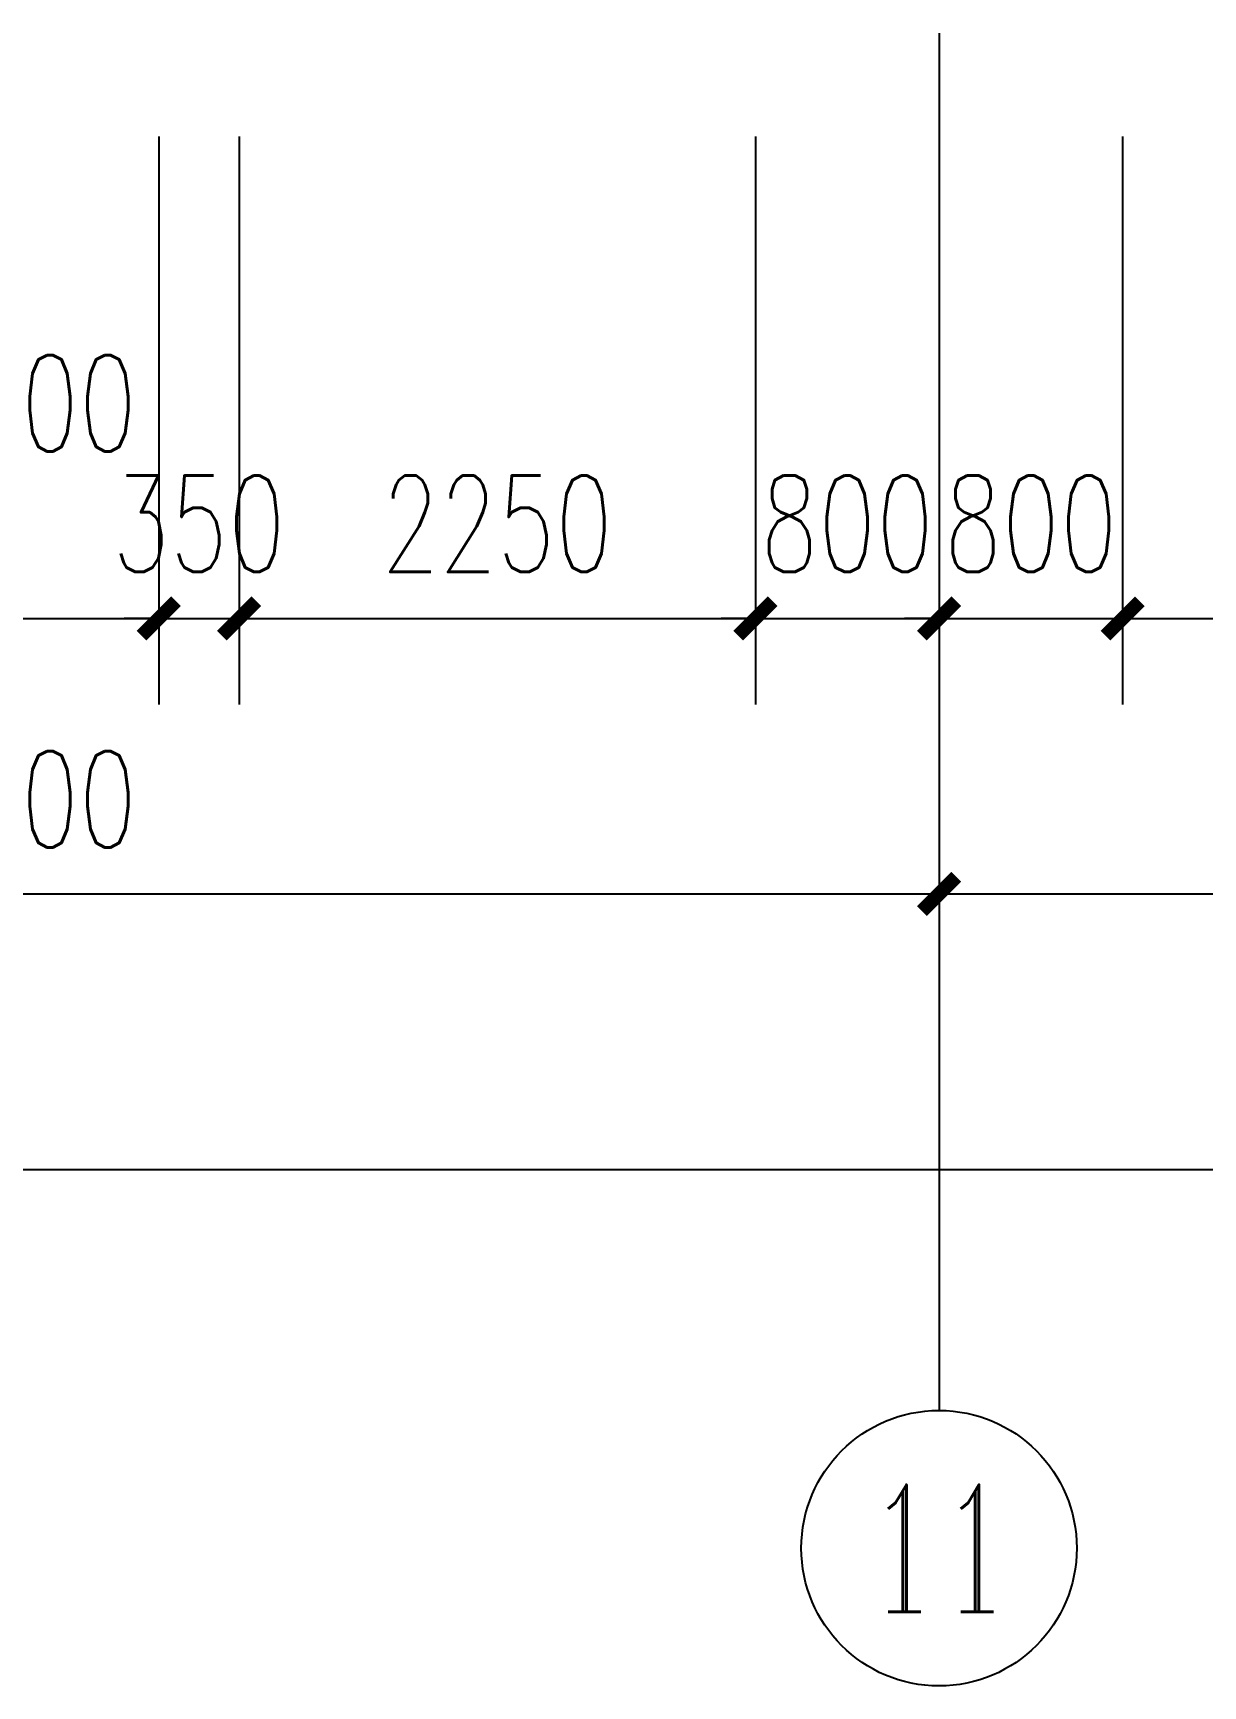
# Model space of a CAD drawing. Extents: x 0 to 2972856, y -1269770 to 0.
# Drawn here: x 2738708 to 2743806, y -1101156 to -1093956 of the extents above; entities that cross this region are included whole.
import ezdxf
from ezdxf.enums import TextEntityAlignment as Align

# ---------------------------------------------------------------- set-up
doc = ezdxf.new("R2010")
doc.units = 0
doc.header["$LTSCALE"] = 1000
doc.header["$PDSIZE"] = 50
doc.layers.add('1-建筑底图', color=8, linetype='Continuous')
doc.layers.add('AXIS_TEXT', color=7, linetype='Continuous')
doc.styles.add('_TCH_AXIS', font='COMPLEX', dxfattribs={"bigfont": 'GBCBIG'})
doc.styles.add('A_DIM_T3', font='SIMPLEX', dxfattribs={"width": 0.7, "bigfont": 'HZ'})
doc.styles.add('COMPLEX', font='COMPLEX')
doc.dimstyles.new('_TCH_ARCH&&150', dxfattribs={"dimtxt": 420, "dimasz": 150, "dimexe": 375, "dimexo": 450, "dimgap": 202.5, "dimtad": 1, "dimdec": 0, "dimzin": 0, "dimdsep": 46, "dimtxsty": 'A_DIM_T3', "dimblk": 'ARCHTICK', "dimcen": 0.09, "dimclrt": 7, "dimazin": 2, "dimtfac": 1, "dimtdec": 0, "dimtix": 1, "dimtmove": 2, "dimatfit": 3, "dimfxl": 150, "dimtolj": 1, "dimtzin": 0, "dimarcsym": 0})

# ---------------------------------------------------------------- blocks, each defined once
blk = doc.blocks.new('_ArchTick')
at = {"color": 0, "linetype": 'ByBlock', "const_width": 0.4}
blk.add_lwpolyline([(-0.5, -0.5), (0.5, 0.5)], dxfattribs=at)
blk = doc.blocks.new('*D240')
at = {"layer": '1-建筑底图', "color": 0, "lineweight": -2, "transparency": 16777216}
for p, q in [((-600, -4450), (-600, -9325)), ((106600, -4450), (106600, -9325)), ((-600, -8950), (106600, -8950))]:
    blk.add_line(p, q, dxfattribs=at)
at = {"layer": 'Defpoints', "color": 0, "transparency": 16777216}
for p in [(-600, -4000), (106600, -4000), (106600, -8950)]:
    blk.add_point(p, dxfattribs=at)
at = {"layer": '1-建筑底图', "color": 0, "lineweight": -2, "transparency": 16777216, "xscale": 150, "yscale": 150, "zscale": 150, "rotation": 180}
blk.add_blockref('_ArchTick', (-600, -8950), dxfattribs=at)
at = {"layer": '1-建筑底图', "color": 0, "lineweight": -2, "transparency": 16777216, "xscale": 150, "yscale": 150, "zscale": 150}
blk.add_blockref('_ArchTick', (106600, -8950), dxfattribs=at)
at = {"layer": '1-建筑底图', "color": 7, "transparency": 16777216, "insert": (53000, -8537.5), "char_height": 420, "attachment_point": 5, "style": 'A_DIM_T3'}
blk.add_mtext('\\A1;107200', dxfattribs=at)
blk = doc.blocks.new('*D251')
at = {"layer": '1-建筑底图', "color": 0, "lineweight": -2, "transparency": 16777216}
for p, q in [((59200, -4450), (59200, -8125)), ((67200, -4450), (67200, -8125)), ((59200, -7750), (67200, -7750))]:
    blk.add_line(p, q, dxfattribs=at)
at = {"layer": 'Defpoints', "color": 0, "transparency": 16777216}
for p in [(59200, -4000), (67200, -4000), (67200, -7750)]:
    blk.add_point(p, dxfattribs=at)
at = {"layer": '1-建筑底图', "color": 0, "lineweight": -2, "transparency": 16777216, "xscale": 150, "yscale": 150, "zscale": 150, "rotation": 180}
blk.add_blockref('_ArchTick', (59200, -7750), dxfattribs=at)
at = {"layer": '1-建筑底图', "color": 0, "lineweight": -2, "transparency": 16777216, "xscale": 150, "yscale": 150, "zscale": 150}
blk.add_blockref('_ArchTick', (67200, -7750), dxfattribs=at)
at = {"layer": '1-建筑底图', "color": 7, "transparency": 16777216, "insert": (63200, -7337.5), "char_height": 420, "attachment_point": 5, "style": 'A_DIM_T3'}
blk.add_mtext('\\A1;8000', dxfattribs=at)
blk = doc.blocks.new('*D252')
at = {"layer": '1-建筑底图', "color": 0, "lineweight": -2, "transparency": 16777216}
for p, q in [((67200, -4450), (67200, -8125)), ((75200, -4450), (75200, -8125)), ((67200, -7750), (75200, -7750))]:
    blk.add_line(p, q, dxfattribs=at)
at = {"layer": 'Defpoints', "color": 0, "transparency": 16777216}
for p in [(67200, -4000), (75200, -4000), (75200, -7750)]:
    blk.add_point(p, dxfattribs=at)
at = {"layer": '1-建筑底图', "color": 0, "lineweight": -2, "transparency": 16777216, "xscale": 150, "yscale": 150, "zscale": 150, "rotation": 180}
blk.add_blockref('_ArchTick', (67200, -7750), dxfattribs=at)
at = {"layer": '1-建筑底图', "color": 0, "lineweight": -2, "transparency": 16777216, "xscale": 150, "yscale": 150, "zscale": 150}
blk.add_blockref('_ArchTick', (75200, -7750), dxfattribs=at)
at = {"layer": '1-建筑底图', "color": 7, "transparency": 16777216, "insert": (71200, -7337.5), "char_height": 420, "attachment_point": 5, "style": 'A_DIM_T3'}
blk.add_mtext('\\A1;8000', dxfattribs=at)
blk = doc.blocks.new('*D388')
at = {"layer": '1-建筑底图', "color": 0, "lineweight": -2, "transparency": 16777216}
for p, q in [((68000, -4450), (68000, -6925)), ((70250, -4450), (70250, -6925)), ((68000, -6550), (70250, -6550))]:
    blk.add_line(p, q, dxfattribs=at)
at = {"layer": 'Defpoints', "color": 0, "transparency": 16777216}
for p in [(68000, -4000), (70250, -4000), (70250, -6550)]:
    blk.add_point(p, dxfattribs=at)
at = {"layer": '1-建筑底图', "color": 0, "lineweight": -2, "transparency": 16777216, "xscale": 150, "yscale": 150, "zscale": 150, "rotation": 180}
blk.add_blockref('_ArchTick', (68000, -6550), dxfattribs=at)
at = {"layer": '1-建筑底图', "color": 0, "lineweight": -2, "transparency": 16777216, "xscale": 150, "yscale": 150, "zscale": 150}
blk.add_blockref('_ArchTick', (70250, -6550), dxfattribs=at)
at = {"layer": '1-建筑底图', "color": 7, "transparency": 16777216, "insert": (69125, -6137.5), "char_height": 420, "attachment_point": 5, "style": 'A_DIM_T3'}
blk.add_mtext('\\A1;2250', dxfattribs=at)
blk = doc.blocks.new('*D389')
at = {"layer": '1-建筑底图', "color": 0, "lineweight": -2, "transparency": 16777216}
for p, q in [((67200, -4450), (67200, -6925)), ((68000, -4450), (68000, -6925)), ((67200, -6550), (67050, -6550)), ((67200, -6550), (68000, -6550)), ((68000, -6550), (68150, -6550))]:
    blk.add_line(p, q, dxfattribs=at)
at = {"layer": 'Defpoints', "color": 0, "transparency": 16777216}
for p in [(67200, -4000), (68000, -4000), (68000, -6550)]:
    blk.add_point(p, dxfattribs=at)
at = {"layer": '1-建筑底图', "color": 0, "lineweight": -2, "transparency": 16777216, "xscale": 150, "yscale": 150, "zscale": 150}
blk.add_blockref('_ArchTick', (67200, -6550), dxfattribs=at)
at = {"layer": '1-建筑底图', "color": 0, "lineweight": -2, "transparency": 16777216, "xscale": 150, "yscale": 150, "zscale": 150, "rotation": 180}
blk.add_blockref('_ArchTick', (68000, -6550), dxfattribs=at)
at = {"layer": '1-建筑底图', "color": 7, "transparency": 16777216, "insert": (67600, -6137.5), "char_height": 420, "attachment_point": 5, "style": 'A_DIM_T3'}
blk.add_mtext('\\A1;800', dxfattribs=at)
blk = doc.blocks.new('*D390')
at = {"layer": '1-建筑底图', "color": 0, "lineweight": -2, "transparency": 16777216}
for p, q in [((66400, -4450), (66400, -6925)), ((67200, -4450), (67200, -6925)), ((66400, -6550), (66250, -6550)), ((66400, -6550), (67200, -6550)), ((67200, -6550), (67350, -6550))]:
    blk.add_line(p, q, dxfattribs=at)
at = {"layer": 'Defpoints', "color": 0, "transparency": 16777216}
for p in [(66400, -4000), (67200, -4000), (67200, -6550)]:
    blk.add_point(p, dxfattribs=at)
at = {"layer": '1-建筑底图', "color": 0, "lineweight": -2, "transparency": 16777216, "xscale": 150, "yscale": 150, "zscale": 150}
blk.add_blockref('_ArchTick', (66400, -6550), dxfattribs=at)
at = {"layer": '1-建筑底图', "color": 0, "lineweight": -2, "transparency": 16777216, "xscale": 150, "yscale": 150, "zscale": 150, "rotation": 180}
blk.add_blockref('_ArchTick', (67200, -6550), dxfattribs=at)
at = {"layer": '1-建筑底图', "color": 7, "transparency": 16777216, "insert": (66800, -6137.5), "char_height": 420, "attachment_point": 5, "style": 'A_DIM_T3'}
blk.add_mtext('\\A1;800', dxfattribs=at)
blk = doc.blocks.new('*D391')
at = {"layer": '1-建筑底图', "color": 0, "lineweight": -2, "transparency": 16777216}
for p, q in [((64150, -4450), (64150, -6925)), ((66400, -4450), (66400, -6925)), ((64150, -6550), (66400, -6550))]:
    blk.add_line(p, q, dxfattribs=at)
at = {"layer": 'Defpoints', "color": 0, "transparency": 16777216}
for p in [(64150, -4000), (66400, -4000), (66400, -6550)]:
    blk.add_point(p, dxfattribs=at)
at = {"layer": '1-建筑底图', "color": 0, "lineweight": -2, "transparency": 16777216, "xscale": 150, "yscale": 150, "zscale": 150, "rotation": 180}
blk.add_blockref('_ArchTick', (64150, -6550), dxfattribs=at)
at = {"layer": '1-建筑底图', "color": 0, "lineweight": -2, "transparency": 16777216, "xscale": 150, "yscale": 150, "zscale": 150}
blk.add_blockref('_ArchTick', (66400, -6550), dxfattribs=at)
at = {"layer": '1-建筑底图', "color": 7, "transparency": 16777216, "insert": (65275, -6137.5), "char_height": 420, "attachment_point": 5, "style": 'A_DIM_T3'}
blk.add_mtext('\\A1;2250', dxfattribs=at)
blk = doc.blocks.new('*D392')
at = {"layer": '1-建筑底图', "color": 0, "lineweight": -2, "transparency": 16777216}
for p, q in [((63800, -4450), (63800, -6925)), ((64150, -4450), (64150, -6925)), ((63800, -6550), (63650, -6550)), ((63800, -6550), (64150, -6550)), ((64150, -6550), (64300, -6550))]:
    blk.add_line(p, q, dxfattribs=at)
at = {"layer": 'Defpoints', "color": 0, "transparency": 16777216}
for p in [(63800, -4000), (64150, -4000), (64150, -6550)]:
    blk.add_point(p, dxfattribs=at)
at = {"layer": '1-建筑底图', "color": 0, "lineweight": -2, "transparency": 16777216, "xscale": 150, "yscale": 150, "zscale": 150}
blk.add_blockref('_ArchTick', (63800, -6550), dxfattribs=at)
at = {"layer": '1-建筑底图', "color": 0, "lineweight": -2, "transparency": 16777216, "xscale": 150, "yscale": 150, "zscale": 150, "rotation": 180}
blk.add_blockref('_ArchTick', (64150, -6550), dxfattribs=at)
at = {"layer": '1-建筑底图', "color": 7, "transparency": 16777216, "insert": (63975, -6137.5), "char_height": 420, "attachment_point": 5, "style": 'A_DIM_T3'}
blk.add_mtext('\\A1;350', dxfattribs=at)
blk = doc.blocks.new('*D393')
at = {"layer": '1-建筑底图', "color": 0, "lineweight": -2, "transparency": 16777216}
for p, q in [((62600, -4450), (62600, -6925)), ((63800, -4450), (63800, -6925)), ((62600, -6550), (63800, -6550))]:
    blk.add_line(p, q, dxfattribs=at)
at = {"layer": 'Defpoints', "color": 0, "transparency": 16777216}
for p in [(62600, -4000), (63800, -4000), (63800, -6550)]:
    blk.add_point(p, dxfattribs=at)
at = {"layer": '1-建筑底图', "color": 0, "lineweight": -2, "transparency": 16777216, "xscale": 150, "yscale": 150, "zscale": 150, "rotation": 180}
blk.add_blockref('_ArchTick', (62600, -6550), dxfattribs=at)
at = {"layer": '1-建筑底图', "color": 0, "lineweight": -2, "transparency": 16777216, "xscale": 150, "yscale": 150, "zscale": 150}
blk.add_blockref('_ArchTick', (63800, -6550), dxfattribs=at)
at = {"layer": '1-建筑底图', "color": 7, "transparency": 16777216, "insert": (63200, -5612.5), "char_height": 420, "attachment_point": 5, "style": 'A_DIM_T3'}
blk.add_mtext('\\A1;1200', dxfattribs=at)
blk = doc.blocks.new('*D855')
at = {"layer": '1-建筑底图', "color": 0, "lineweight": -2, "transparency": 16777216}
for p, q in [((-600, -4450), (-600, -9325)), ((106600, -4450), (106600, -9325)), ((-600, -8950), (106600, -8950))]:
    blk.add_line(p, q, dxfattribs=at)
at = {"layer": 'Defpoints', "color": 0, "transparency": 16777216}
for p in [(-600, -4000), (106600, -4000), (106600, -8950)]:
    blk.add_point(p, dxfattribs=at)
at = {"layer": '1-建筑底图', "color": 0, "lineweight": -2, "transparency": 16777216, "xscale": 150, "yscale": 150, "zscale": 150, "rotation": 180}
blk.add_blockref('_ArchTick', (-600, -8950), dxfattribs=at)
at = {"layer": '1-建筑底图', "color": 0, "lineweight": -2, "transparency": 16777216, "xscale": 150, "yscale": 150, "zscale": 150}
blk.add_blockref('_ArchTick', (106600, -8950), dxfattribs=at)
at = {"layer": '1-建筑底图', "color": 7, "transparency": 16777216, "insert": (53000, -8537.5), "char_height": 420, "attachment_point": 5, "style": 'A_DIM_T3'}
blk.add_mtext('\\A1;107200', dxfattribs=at)
blk = doc.blocks.new('*D866')
at = {"layer": '1-建筑底图', "color": 0, "lineweight": -2, "transparency": 16777216}
for p, q in [((59200, -4450), (59200, -8125)), ((67200, -4450), (67200, -8125)), ((59200, -7750), (67200, -7750))]:
    blk.add_line(p, q, dxfattribs=at)
at = {"layer": 'Defpoints', "color": 0, "transparency": 16777216}
for p in [(59200, -4000), (67200, -4000), (67200, -7750)]:
    blk.add_point(p, dxfattribs=at)
at = {"layer": '1-建筑底图', "color": 0, "lineweight": -2, "transparency": 16777216, "xscale": 150, "yscale": 150, "zscale": 150, "rotation": 180}
blk.add_blockref('_ArchTick', (59200, -7750), dxfattribs=at)
at = {"layer": '1-建筑底图', "color": 0, "lineweight": -2, "transparency": 16777216, "xscale": 150, "yscale": 150, "zscale": 150}
blk.add_blockref('_ArchTick', (67200, -7750), dxfattribs=at)
at = {"layer": '1-建筑底图', "color": 7, "transparency": 16777216, "insert": (63200, -7337.5), "char_height": 420, "attachment_point": 5, "style": 'A_DIM_T3'}
blk.add_mtext('\\A1;8000', dxfattribs=at)
blk = doc.blocks.new('*D867')
at = {"layer": '1-建筑底图', "color": 0, "lineweight": -2, "transparency": 16777216}
for p, q in [((67200, -4450), (67200, -8125)), ((75200, -4450), (75200, -8125)), ((67200, -7750), (75200, -7750))]:
    blk.add_line(p, q, dxfattribs=at)
at = {"layer": 'Defpoints', "color": 0, "transparency": 16777216}
for p in [(67200, -4000), (75200, -4000), (75200, -7750)]:
    blk.add_point(p, dxfattribs=at)
at = {"layer": '1-建筑底图', "color": 0, "lineweight": -2, "transparency": 16777216, "xscale": 150, "yscale": 150, "zscale": 150, "rotation": 180}
blk.add_blockref('_ArchTick', (67200, -7750), dxfattribs=at)
at = {"layer": '1-建筑底图', "color": 0, "lineweight": -2, "transparency": 16777216, "xscale": 150, "yscale": 150, "zscale": 150}
blk.add_blockref('_ArchTick', (75200, -7750), dxfattribs=at)
at = {"layer": '1-建筑底图', "color": 7, "transparency": 16777216, "insert": (71200, -7337.5), "char_height": 420, "attachment_point": 5, "style": 'A_DIM_T3'}
blk.add_mtext('\\A1;8000', dxfattribs=at)
blk = doc.blocks.new('*D1003')
at = {"layer": '1-建筑底图', "color": 0, "lineweight": -2, "transparency": 16777216}
for p, q in [((68000, -4450), (68000, -6925)), ((70250, -4450), (70250, -6925)), ((68000, -6550), (70250, -6550))]:
    blk.add_line(p, q, dxfattribs=at)
at = {"layer": 'Defpoints', "color": 0, "transparency": 16777216}
for p in [(68000, -4000), (70250, -4000), (70250, -6550)]:
    blk.add_point(p, dxfattribs=at)
at = {"layer": '1-建筑底图', "color": 0, "lineweight": -2, "transparency": 16777216, "xscale": 150, "yscale": 150, "zscale": 150, "rotation": 180}
blk.add_blockref('_ArchTick', (68000, -6550), dxfattribs=at)
at = {"layer": '1-建筑底图', "color": 0, "lineweight": -2, "transparency": 16777216, "xscale": 150, "yscale": 150, "zscale": 150}
blk.add_blockref('_ArchTick', (70250, -6550), dxfattribs=at)
at = {"layer": '1-建筑底图', "color": 7, "transparency": 16777216, "insert": (69125, -6137.5), "char_height": 420, "attachment_point": 5, "style": 'A_DIM_T3'}
blk.add_mtext('\\A1;2250', dxfattribs=at)
blk = doc.blocks.new('*D1004')
at = {"layer": '1-建筑底图', "color": 0, "lineweight": -2, "transparency": 16777216}
for p, q in [((67200, -4450), (67200, -6925)), ((68000, -4450), (68000, -6925)), ((67200, -6550), (67050, -6550)), ((67200, -6550), (68000, -6550)), ((68000, -6550), (68150, -6550))]:
    blk.add_line(p, q, dxfattribs=at)
at = {"layer": 'Defpoints', "color": 0, "transparency": 16777216}
for p in [(67200, -4000), (68000, -4000), (68000, -6550)]:
    blk.add_point(p, dxfattribs=at)
at = {"layer": '1-建筑底图', "color": 0, "lineweight": -2, "transparency": 16777216, "xscale": 150, "yscale": 150, "zscale": 150}
blk.add_blockref('_ArchTick', (67200, -6550), dxfattribs=at)
at = {"layer": '1-建筑底图', "color": 0, "lineweight": -2, "transparency": 16777216, "xscale": 150, "yscale": 150, "zscale": 150, "rotation": 180}
blk.add_blockref('_ArchTick', (68000, -6550), dxfattribs=at)
at = {"layer": '1-建筑底图', "color": 7, "transparency": 16777216, "insert": (67600, -6137.5), "char_height": 420, "attachment_point": 5, "style": 'A_DIM_T3'}
blk.add_mtext('\\A1;800', dxfattribs=at)
blk = doc.blocks.new('*D1005')
at = {"layer": '1-建筑底图', "color": 0, "lineweight": -2, "transparency": 16777216}
for p, q in [((66400, -4450), (66400, -6925)), ((67200, -4450), (67200, -6925)), ((66400, -6550), (66250, -6550)), ((66400, -6550), (67200, -6550)), ((67200, -6550), (67350, -6550))]:
    blk.add_line(p, q, dxfattribs=at)
at = {"layer": 'Defpoints', "color": 0, "transparency": 16777216}
for p in [(66400, -4000), (67200, -4000), (67200, -6550)]:
    blk.add_point(p, dxfattribs=at)
at = {"layer": '1-建筑底图', "color": 0, "lineweight": -2, "transparency": 16777216, "xscale": 150, "yscale": 150, "zscale": 150}
blk.add_blockref('_ArchTick', (66400, -6550), dxfattribs=at)
at = {"layer": '1-建筑底图', "color": 0, "lineweight": -2, "transparency": 16777216, "xscale": 150, "yscale": 150, "zscale": 150, "rotation": 180}
blk.add_blockref('_ArchTick', (67200, -6550), dxfattribs=at)
at = {"layer": '1-建筑底图', "color": 7, "transparency": 16777216, "insert": (66800, -6137.5), "char_height": 420, "attachment_point": 5, "style": 'A_DIM_T3'}
blk.add_mtext('\\A1;800', dxfattribs=at)
blk = doc.blocks.new('*D1006')
at = {"layer": '1-建筑底图', "color": 0, "lineweight": -2, "transparency": 16777216}
for p, q in [((64150, -4450), (64150, -6925)), ((66400, -4450), (66400, -6925)), ((64150, -6550), (66400, -6550))]:
    blk.add_line(p, q, dxfattribs=at)
at = {"layer": 'Defpoints', "color": 0, "transparency": 16777216}
for p in [(64150, -4000), (66400, -4000), (66400, -6550)]:
    blk.add_point(p, dxfattribs=at)
at = {"layer": '1-建筑底图', "color": 0, "lineweight": -2, "transparency": 16777216, "xscale": 150, "yscale": 150, "zscale": 150, "rotation": 180}
blk.add_blockref('_ArchTick', (64150, -6550), dxfattribs=at)
at = {"layer": '1-建筑底图', "color": 0, "lineweight": -2, "transparency": 16777216, "xscale": 150, "yscale": 150, "zscale": 150}
blk.add_blockref('_ArchTick', (66400, -6550), dxfattribs=at)
at = {"layer": '1-建筑底图', "color": 7, "transparency": 16777216, "insert": (65275, -6137.5), "char_height": 420, "attachment_point": 5, "style": 'A_DIM_T3'}
blk.add_mtext('\\A1;2250', dxfattribs=at)
blk = doc.blocks.new('*D1007')
at = {"layer": '1-建筑底图', "color": 0, "lineweight": -2, "transparency": 16777216}
for p, q in [((63800, -4450), (63800, -6925)), ((64150, -4450), (64150, -6925)), ((63800, -6550), (63650, -6550)), ((63800, -6550), (64150, -6550)), ((64150, -6550), (64300, -6550))]:
    blk.add_line(p, q, dxfattribs=at)
at = {"layer": 'Defpoints', "color": 0, "transparency": 16777216}
for p in [(63800, -4000), (64150, -4000), (64150, -6550)]:
    blk.add_point(p, dxfattribs=at)
at = {"layer": '1-建筑底图', "color": 0, "lineweight": -2, "transparency": 16777216, "xscale": 150, "yscale": 150, "zscale": 150}
blk.add_blockref('_ArchTick', (63800, -6550), dxfattribs=at)
at = {"layer": '1-建筑底图', "color": 0, "lineweight": -2, "transparency": 16777216, "xscale": 150, "yscale": 150, "zscale": 150, "rotation": 180}
blk.add_blockref('_ArchTick', (64150, -6550), dxfattribs=at)
at = {"layer": '1-建筑底图', "color": 7, "transparency": 16777216, "insert": (63975, -6137.5), "char_height": 420, "attachment_point": 5, "style": 'A_DIM_T3'}
blk.add_mtext('\\A1;350', dxfattribs=at)
blk = doc.blocks.new('*D1008')
at = {"layer": '1-建筑底图', "color": 0, "lineweight": -2, "transparency": 16777216}
for p, q in [((62600, -4450), (62600, -6925)), ((63800, -4450), (63800, -6925)), ((62600, -6550), (63800, -6550))]:
    blk.add_line(p, q, dxfattribs=at)
at = {"layer": 'Defpoints', "color": 0, "transparency": 16777216}
for p in [(62600, -4000), (63800, -4000), (63800, -6550)]:
    blk.add_point(p, dxfattribs=at)
at = {"layer": '1-建筑底图', "color": 0, "lineweight": -2, "transparency": 16777216, "xscale": 150, "yscale": 150, "zscale": 150, "rotation": 180}
blk.add_blockref('_ArchTick', (62600, -6550), dxfattribs=at)
at = {"layer": '1-建筑底图', "color": 0, "lineweight": -2, "transparency": 16777216, "xscale": 150, "yscale": 150, "zscale": 150}
blk.add_blockref('_ArchTick', (63800, -6550), dxfattribs=at)
at = {"layer": '1-建筑底图', "color": 7, "transparency": 16777216, "insert": (63200, -5612.5), "char_height": 420, "attachment_point": 5, "style": 'A_DIM_T3'}
blk.add_mtext('\\A1;1200', dxfattribs=at)
blk = doc.blocks.new('_AXISO')
blk.add_circle((0, 0), 0.5)
at = {"layer": 'AXIS_TEXT', "style": 'COMPLEX', "width": 1.041667}
blk.add_attdef('A', text='', height=0.56, dxfattribs=at).set_placement((-0.25, -0.28), (0.25, -0.28), align=Align.FIT)
blk = doc.blocks.new('*D458')
at = {"layer": '1-建筑底图', "color": 0, "lineweight": -2, "transparency": 16777216}
for p, q in [((-600, -4450), (-600, -9325)), ((106600, -4450), (106600, -9325)), ((-600, -8950), (106600, -8950))]:
    blk.add_line(p, q, dxfattribs=at)
at = {"layer": 'Defpoints', "color": 0, "transparency": 16777216}
for p in [(-600, -4000), (106600, -4000), (106600, -8950)]:
    blk.add_point(p, dxfattribs=at)
at = {"layer": '1-建筑底图', "color": 0, "lineweight": -2, "transparency": 16777216, "xscale": 150, "yscale": 150, "zscale": 150, "rotation": 180}
blk.add_blockref('_ArchTick', (-600, -8950), dxfattribs=at)
at = {"layer": '1-建筑底图', "color": 0, "lineweight": -2, "transparency": 16777216, "xscale": 150, "yscale": 150, "zscale": 150}
blk.add_blockref('_ArchTick', (106600, -8950), dxfattribs=at)
at = {"layer": '1-建筑底图', "color": 7, "transparency": 16777216, "insert": (53000, -8537.5), "char_height": 420, "attachment_point": 5, "style": 'A_DIM_T3'}
blk.add_mtext('\\A1;107200', dxfattribs=at)
blk = doc.blocks.new('*D469')
at = {"layer": '1-建筑底图', "color": 0, "lineweight": -2, "transparency": 16777216}
for p, q in [((59200, -4450), (59200, -8125)), ((67200, -4450), (67200, -8125)), ((59200, -7750), (67200, -7750))]:
    blk.add_line(p, q, dxfattribs=at)
at = {"layer": 'Defpoints', "color": 0, "transparency": 16777216}
for p in [(59200, -4000), (67200, -4000), (67200, -7750)]:
    blk.add_point(p, dxfattribs=at)
at = {"layer": '1-建筑底图', "color": 0, "lineweight": -2, "transparency": 16777216, "xscale": 150, "yscale": 150, "zscale": 150, "rotation": 180}
blk.add_blockref('_ArchTick', (59200, -7750), dxfattribs=at)
at = {"layer": '1-建筑底图', "color": 0, "lineweight": -2, "transparency": 16777216, "xscale": 150, "yscale": 150, "zscale": 150}
blk.add_blockref('_ArchTick', (67200, -7750), dxfattribs=at)
at = {"layer": '1-建筑底图', "color": 7, "transparency": 16777216, "insert": (63200, -7337.5), "char_height": 420, "attachment_point": 5, "style": 'A_DIM_T3'}
blk.add_mtext('\\A1;8000', dxfattribs=at)
blk = doc.blocks.new('*D470')
at = {"layer": '1-建筑底图', "color": 0, "lineweight": -2, "transparency": 16777216}
for p, q in [((67200, -4450), (67200, -8125)), ((75200, -4450), (75200, -8125)), ((67200, -7750), (75200, -7750))]:
    blk.add_line(p, q, dxfattribs=at)
at = {"layer": 'Defpoints', "color": 0, "transparency": 16777216}
for p in [(67200, -4000), (75200, -4000), (75200, -7750)]:
    blk.add_point(p, dxfattribs=at)
at = {"layer": '1-建筑底图', "color": 0, "lineweight": -2, "transparency": 16777216, "xscale": 150, "yscale": 150, "zscale": 150, "rotation": 180}
blk.add_blockref('_ArchTick', (67200, -7750), dxfattribs=at)
at = {"layer": '1-建筑底图', "color": 0, "lineweight": -2, "transparency": 16777216, "xscale": 150, "yscale": 150, "zscale": 150}
blk.add_blockref('_ArchTick', (75200, -7750), dxfattribs=at)
at = {"layer": '1-建筑底图', "color": 7, "transparency": 16777216, "insert": (71200, -7337.5), "char_height": 420, "attachment_point": 5, "style": 'A_DIM_T3'}
blk.add_mtext('\\A1;8000', dxfattribs=at)
blk = doc.blocks.new('*D606')
at = {"layer": '1-建筑底图', "color": 0, "lineweight": -2, "transparency": 16777216}
for p, q in [((68000, -4450), (68000, -6925)), ((70250, -4450), (70250, -6925)), ((68000, -6550), (70250, -6550))]:
    blk.add_line(p, q, dxfattribs=at)
at = {"layer": 'Defpoints', "color": 0, "transparency": 16777216}
for p in [(68000, -4000), (70250, -4000), (70250, -6550)]:
    blk.add_point(p, dxfattribs=at)
at = {"layer": '1-建筑底图', "color": 0, "lineweight": -2, "transparency": 16777216, "xscale": 150, "yscale": 150, "zscale": 150, "rotation": 180}
blk.add_blockref('_ArchTick', (68000, -6550), dxfattribs=at)
at = {"layer": '1-建筑底图', "color": 0, "lineweight": -2, "transparency": 16777216, "xscale": 150, "yscale": 150, "zscale": 150}
blk.add_blockref('_ArchTick', (70250, -6550), dxfattribs=at)
at = {"layer": '1-建筑底图', "color": 7, "transparency": 16777216, "insert": (69125, -6137.5), "char_height": 420, "attachment_point": 5, "style": 'A_DIM_T3'}
blk.add_mtext('\\A1;2250', dxfattribs=at)
blk = doc.blocks.new('*D607')
at = {"layer": '1-建筑底图', "color": 0, "lineweight": -2, "transparency": 16777216}
for p, q in [((67200, -4450), (67200, -6925)), ((68000, -4450), (68000, -6925)), ((67200, -6550), (67050, -6550)), ((67200, -6550), (68000, -6550)), ((68000, -6550), (68150, -6550))]:
    blk.add_line(p, q, dxfattribs=at)
at = {"layer": 'Defpoints', "color": 0, "transparency": 16777216}
for p in [(67200, -4000), (68000, -4000), (68000, -6550)]:
    blk.add_point(p, dxfattribs=at)
at = {"layer": '1-建筑底图', "color": 0, "lineweight": -2, "transparency": 16777216, "xscale": 150, "yscale": 150, "zscale": 150}
blk.add_blockref('_ArchTick', (67200, -6550), dxfattribs=at)
at = {"layer": '1-建筑底图', "color": 0, "lineweight": -2, "transparency": 16777216, "xscale": 150, "yscale": 150, "zscale": 150, "rotation": 180}
blk.add_blockref('_ArchTick', (68000, -6550), dxfattribs=at)
at = {"layer": '1-建筑底图', "color": 7, "transparency": 16777216, "insert": (67600, -6137.5), "char_height": 420, "attachment_point": 5, "style": 'A_DIM_T3'}
blk.add_mtext('\\A1;800', dxfattribs=at)
blk = doc.blocks.new('*D608')
at = {"layer": '1-建筑底图', "color": 0, "lineweight": -2, "transparency": 16777216}
for p, q in [((66400, -4450), (66400, -6925)), ((67200, -4450), (67200, -6925)), ((66400, -6550), (66250, -6550)), ((66400, -6550), (67200, -6550)), ((67200, -6550), (67350, -6550))]:
    blk.add_line(p, q, dxfattribs=at)
at = {"layer": 'Defpoints', "color": 0, "transparency": 16777216}
for p in [(66400, -4000), (67200, -4000), (67200, -6550)]:
    blk.add_point(p, dxfattribs=at)
at = {"layer": '1-建筑底图', "color": 0, "lineweight": -2, "transparency": 16777216, "xscale": 150, "yscale": 150, "zscale": 150}
blk.add_blockref('_ArchTick', (66400, -6550), dxfattribs=at)
at = {"layer": '1-建筑底图', "color": 0, "lineweight": -2, "transparency": 16777216, "xscale": 150, "yscale": 150, "zscale": 150, "rotation": 180}
blk.add_blockref('_ArchTick', (67200, -6550), dxfattribs=at)
at = {"layer": '1-建筑底图', "color": 7, "transparency": 16777216, "insert": (66800, -6137.5), "char_height": 420, "attachment_point": 5, "style": 'A_DIM_T3'}
blk.add_mtext('\\A1;800', dxfattribs=at)
blk = doc.blocks.new('*D609')
at = {"layer": '1-建筑底图', "color": 0, "lineweight": -2, "transparency": 16777216}
for p, q in [((64150, -4450), (64150, -6925)), ((66400, -4450), (66400, -6925)), ((64150, -6550), (66400, -6550))]:
    blk.add_line(p, q, dxfattribs=at)
at = {"layer": 'Defpoints', "color": 0, "transparency": 16777216}
for p in [(64150, -4000), (66400, -4000), (66400, -6550)]:
    blk.add_point(p, dxfattribs=at)
at = {"layer": '1-建筑底图', "color": 0, "lineweight": -2, "transparency": 16777216, "xscale": 150, "yscale": 150, "zscale": 150, "rotation": 180}
blk.add_blockref('_ArchTick', (64150, -6550), dxfattribs=at)
at = {"layer": '1-建筑底图', "color": 0, "lineweight": -2, "transparency": 16777216, "xscale": 150, "yscale": 150, "zscale": 150}
blk.add_blockref('_ArchTick', (66400, -6550), dxfattribs=at)
at = {"layer": '1-建筑底图', "color": 7, "transparency": 16777216, "insert": (65275, -6137.5), "char_height": 420, "attachment_point": 5, "style": 'A_DIM_T3'}
blk.add_mtext('\\A1;2250', dxfattribs=at)
blk = doc.blocks.new('*D610')
at = {"layer": '1-建筑底图', "color": 0, "lineweight": -2, "transparency": 16777216}
for p, q in [((63800, -4450), (63800, -6925)), ((64150, -4450), (64150, -6925)), ((63800, -6550), (63650, -6550)), ((63800, -6550), (64150, -6550)), ((64150, -6550), (64300, -6550))]:
    blk.add_line(p, q, dxfattribs=at)
at = {"layer": 'Defpoints', "color": 0, "transparency": 16777216}
for p in [(63800, -4000), (64150, -4000), (64150, -6550)]:
    blk.add_point(p, dxfattribs=at)
at = {"layer": '1-建筑底图', "color": 0, "lineweight": -2, "transparency": 16777216, "xscale": 150, "yscale": 150, "zscale": 150}
blk.add_blockref('_ArchTick', (63800, -6550), dxfattribs=at)
at = {"layer": '1-建筑底图', "color": 0, "lineweight": -2, "transparency": 16777216, "xscale": 150, "yscale": 150, "zscale": 150, "rotation": 180}
blk.add_blockref('_ArchTick', (64150, -6550), dxfattribs=at)
at = {"layer": '1-建筑底图', "color": 7, "transparency": 16777216, "insert": (63975, -6137.5), "char_height": 420, "attachment_point": 5, "style": 'A_DIM_T3'}
blk.add_mtext('\\A1;350', dxfattribs=at)
blk = doc.blocks.new('*D611')
at = {"layer": '1-建筑底图', "color": 0, "lineweight": -2, "transparency": 16777216}
for p, q in [((62600, -4450), (62600, -6925)), ((63800, -4450), (63800, -6925)), ((62600, -6550), (63800, -6550))]:
    blk.add_line(p, q, dxfattribs=at)
at = {"layer": 'Defpoints', "color": 0, "transparency": 16777216}
for p in [(62600, -4000), (63800, -4000), (63800, -6550)]:
    blk.add_point(p, dxfattribs=at)
at = {"layer": '1-建筑底图', "color": 0, "lineweight": -2, "transparency": 16777216, "xscale": 150, "yscale": 150, "zscale": 150, "rotation": 180}
blk.add_blockref('_ArchTick', (62600, -6550), dxfattribs=at)
at = {"layer": '1-建筑底图', "color": 0, "lineweight": -2, "transparency": 16777216, "xscale": 150, "yscale": 150, "zscale": 150}
blk.add_blockref('_ArchTick', (63800, -6550), dxfattribs=at)
at = {"layer": '1-建筑底图', "color": 7, "transparency": 16777216, "insert": (63200, -5612.5), "char_height": 420, "attachment_point": 5, "style": 'A_DIM_T3'}
blk.add_mtext('\\A1;1200', dxfattribs=at)
blk = doc.blocks.new('1-二层建筑底图')
at = {"layer": '1-建筑底图'}
blk.add_line((67200, -4000), (67200, -10000), dxfattribs=at)
ref = blk.add_blockref('_AXISO', (67200, -10600), dxfattribs=dict(at, xscale=1200, yscale=1200, zscale=1200))
ref.add_attrib('A', '11', dxfattribs={"layer": 'AXIS_TEXT', "height": 553.14, "style": '_TCH_AXIS'}).set_placement((66883.9, -10876.6), (67516.1, -10876.6), align=Align.FIT)
for p1, p2, distance, picture, middle in [((-600, -4000), (106600, -4000), -4950, '*D240', (53000, -8537.5)), ((-600, -4000), (106600, -4000), -4950, '*D855', (53000, -8537.5)), ((-600, -4000), (106600, -4000), -4950, '*D458', (53000, -8537.5)), ((59200, -4000), (67200, -4000), -3750, '*D251', (63200, -7337.5)), ((59200, -4000), (67200, -4000), -3750, '*D866', (63200, -7337.5)), ((59200, -4000), (67200, -4000), -3750, '*D469', (63200, -7337.5)), ((63800, -4000), (64150, -4000), -2550, '*D392', (63975, -6137.5)), ((63800, -4000), (64150, -4000), -2550, '*D1007', (63975, -6137.5)), ((63800, -4000), (64150, -4000), -2550, '*D610', (63975, -6137.5)), ((64150, -4000), (66400, -4000), -2550, '*D391', (65275, -6137.5)), ((64150, -4000), (66400, -4000), -2550, '*D1006', (65275, -6137.5)), ((64150, -4000), (66400, -4000), -2550, '*D609', (65275, -6137.5)), ((66400, -4000), (67200, -4000), -2550, '*D390', (66800, -6137.5)), ((66400, -4000), (67200, -4000), -2550, '*D1005', (66800, -6137.5)), ((66400, -4000), (67200, -4000), -2550, '*D608', (66800, -6137.5)), ((67200, -4000), (68000, -4000), -2550, '*D389', (67600, -6137.5)), ((67200, -4000), (68000, -4000), -2550, '*D1004', (67600, -6137.5)), ((67200, -4000), (68000, -4000), -2550, '*D607', (67600, -6137.5)), ((67200, -4000), (75200, -4000), -3750, '*D252', (71200, -7337.5)), ((67200, -4000), (75200, -4000), -3750, '*D867', (71200, -7337.5)), ((67200, -4000), (75200, -4000), -3750, '*D470', (71200, -7337.5)), ((68000, -4000), (70250, -4000), -2550, '*D388', (69125, -6137.5)), ((68000, -4000), (70250, -4000), -2550, '*D1003', (69125, -6137.5)), ((68000, -4000), (70250, -4000), -2550, '*D606', (69125, -6137.5))]:
    dim = blk.add_aligned_dim(p1=p1, p2=p2, distance=distance, dimstyle='_TCH_ARCH&&150', dxfattribs=at)
    dim.commit()
    dim.dimension.update_dxf_attribs({"geometry": picture, "text_midpoint": middle})
for picture in ['*D393', '*D1008', '*D611']:
    dim = blk.add_linear_dim(base=(63800, -6550), p1=(62600, -4000), p2=(63800, -4000), angle=0, dimstyle='_TCH_ARCH&&150', dxfattribs=at)
    dim.commit()
    dim.dimension.update_dxf_attribs({"geometry": picture, "text_midpoint": (63200, -5612.5), "dimtype": 161})

msp = doc.modelspace()

# ---------------------------------------------------------------- block references
at = {"layer": '1-建筑底图', "linetype": 'ByBlock'}
msp.add_blockref('1-二层建筑底图', (2675455.9, -1089955.7), dxfattribs=at)
msp.add_blockref('1-二层建筑底图', (2675455.9, -1089955.7), dxfattribs=at)

doc.saveas('drawing.dxf')
